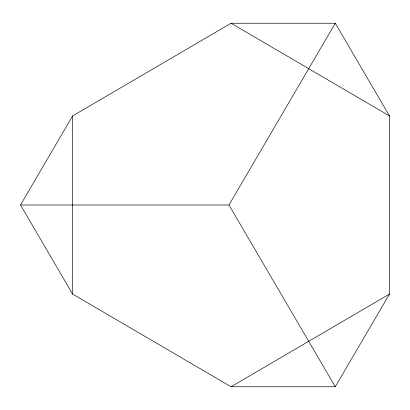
<?xml version="1.0" encoding="UTF-8"?>
<svg xmlns="http://www.w3.org/2000/svg" width="410" height="410" viewBox="0 0 410 410"><rect width="100%" height="100%" fill="white"/><g stroke="black" fill="none" stroke-linecap="round" stroke-linejoin="round"><path stroke-width="0.61" d="M20.5 205L72.596 115.943L231.05 23.252L335.283 23.252L389.5 115.943L389.5 294.057L335.283 386.748L231.05 386.748L72.596 294.057L20.5 205L228.97 205L335.283 386.748M228.97 205L335.283 23.252M231.05 386.748L389.5 294.057M231.05 23.252L389.5 115.943M72.596 115.943L72.596 294.057"/></g></svg>
